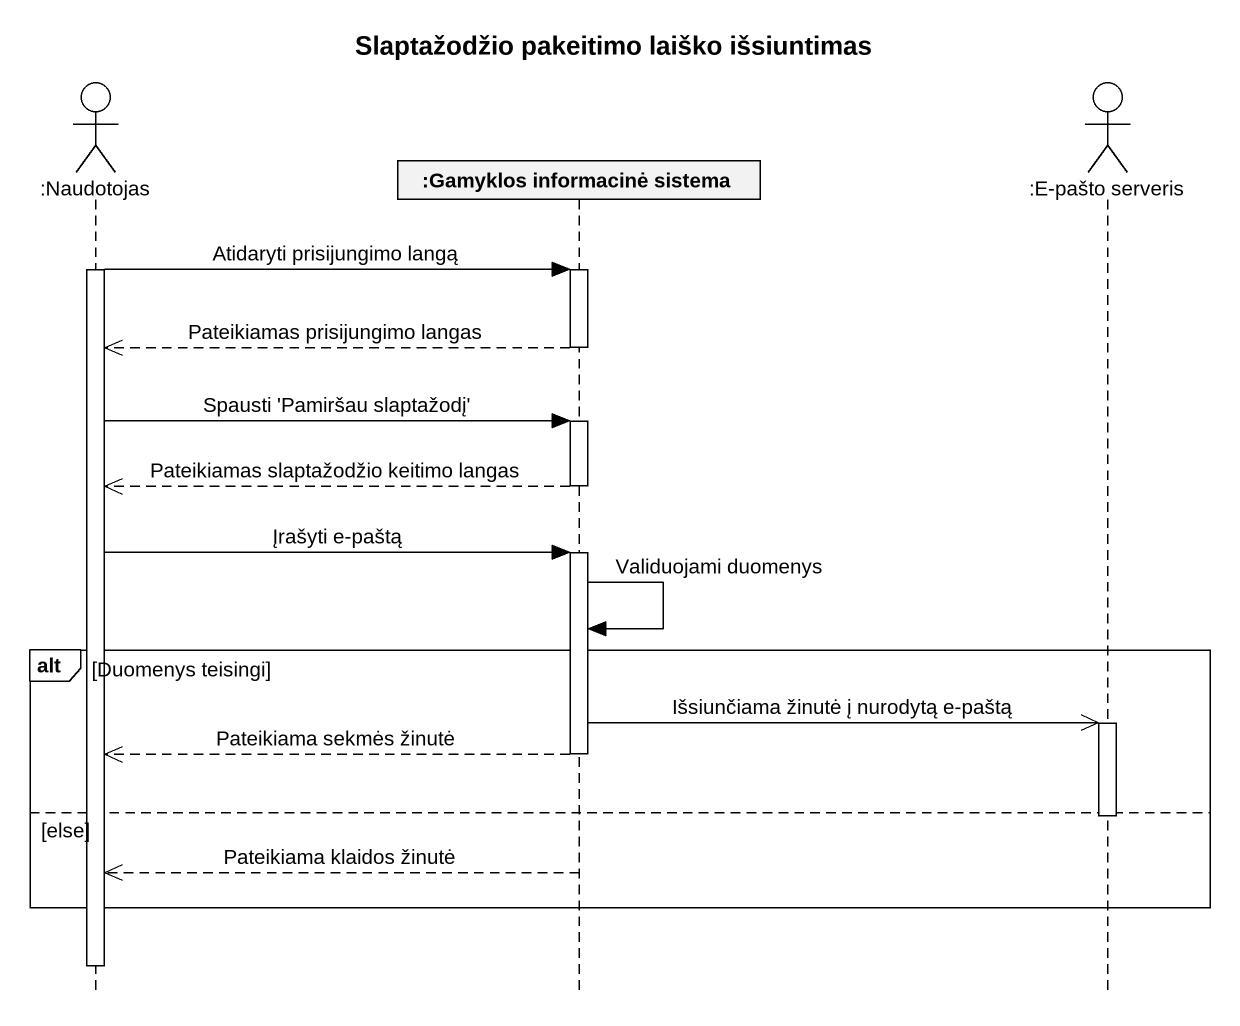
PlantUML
@startuml
title Slaptažodžio pakeitimo laiško išsiuntimas
hide footbox
actor ":Naudotojas" as Naudotojas
participant ":Gamyklos informacinė sistema" as Gamyklos_informacinė_sistema
actor ":E-pašto serveris" as E_pašto_serveris

activate Naudotojas
Naudotojas -> Gamyklos_informacinė_sistema : Atidaryti prisijungimo langą
activate Gamyklos_informacinė_sistema
Gamyklos_informacinė_sistema -->> Naudotojas : Pateikiamas prisijungimo langas
deactivate Gamyklos_informacinė_sistema
Naudotojas -> Gamyklos_informacinė_sistema : Spausti 'Pamiršau slaptažodį'
activate Gamyklos_informacinė_sistema
Gamyklos_informacinė_sistema -->> Naudotojas : Pateikiamas slaptažodžio keitimo langas
deactivate Gamyklos_informacinė_sistema
Naudotojas -> Gamyklos_informacinė_sistema : Įrašyti e-paštą
activate Gamyklos_informacinė_sistema
Gamyklos_informacinė_sistema -> Gamyklos_informacinė_sistema : Validuojami duomenys
alt Duomenys teisingi
  Gamyklos_informacinė_sistema ->> E_pašto_serveris : Išsiunčiama žinutė į nurodytą e-paštą
  activate E_pašto_serveris
  Gamyklos_informacinė_sistema -->> Naudotojas : Pateikiama sekmės žinutė
  deactivate Gamyklos_informacinė_sistema
else else
  deactivate E_pašto_serveris
  Gamyklos_informacinė_sistema -->> Naudotojas : Pateikiama klaidos žinutė
end
deactivate Naudotojas
@enduml
